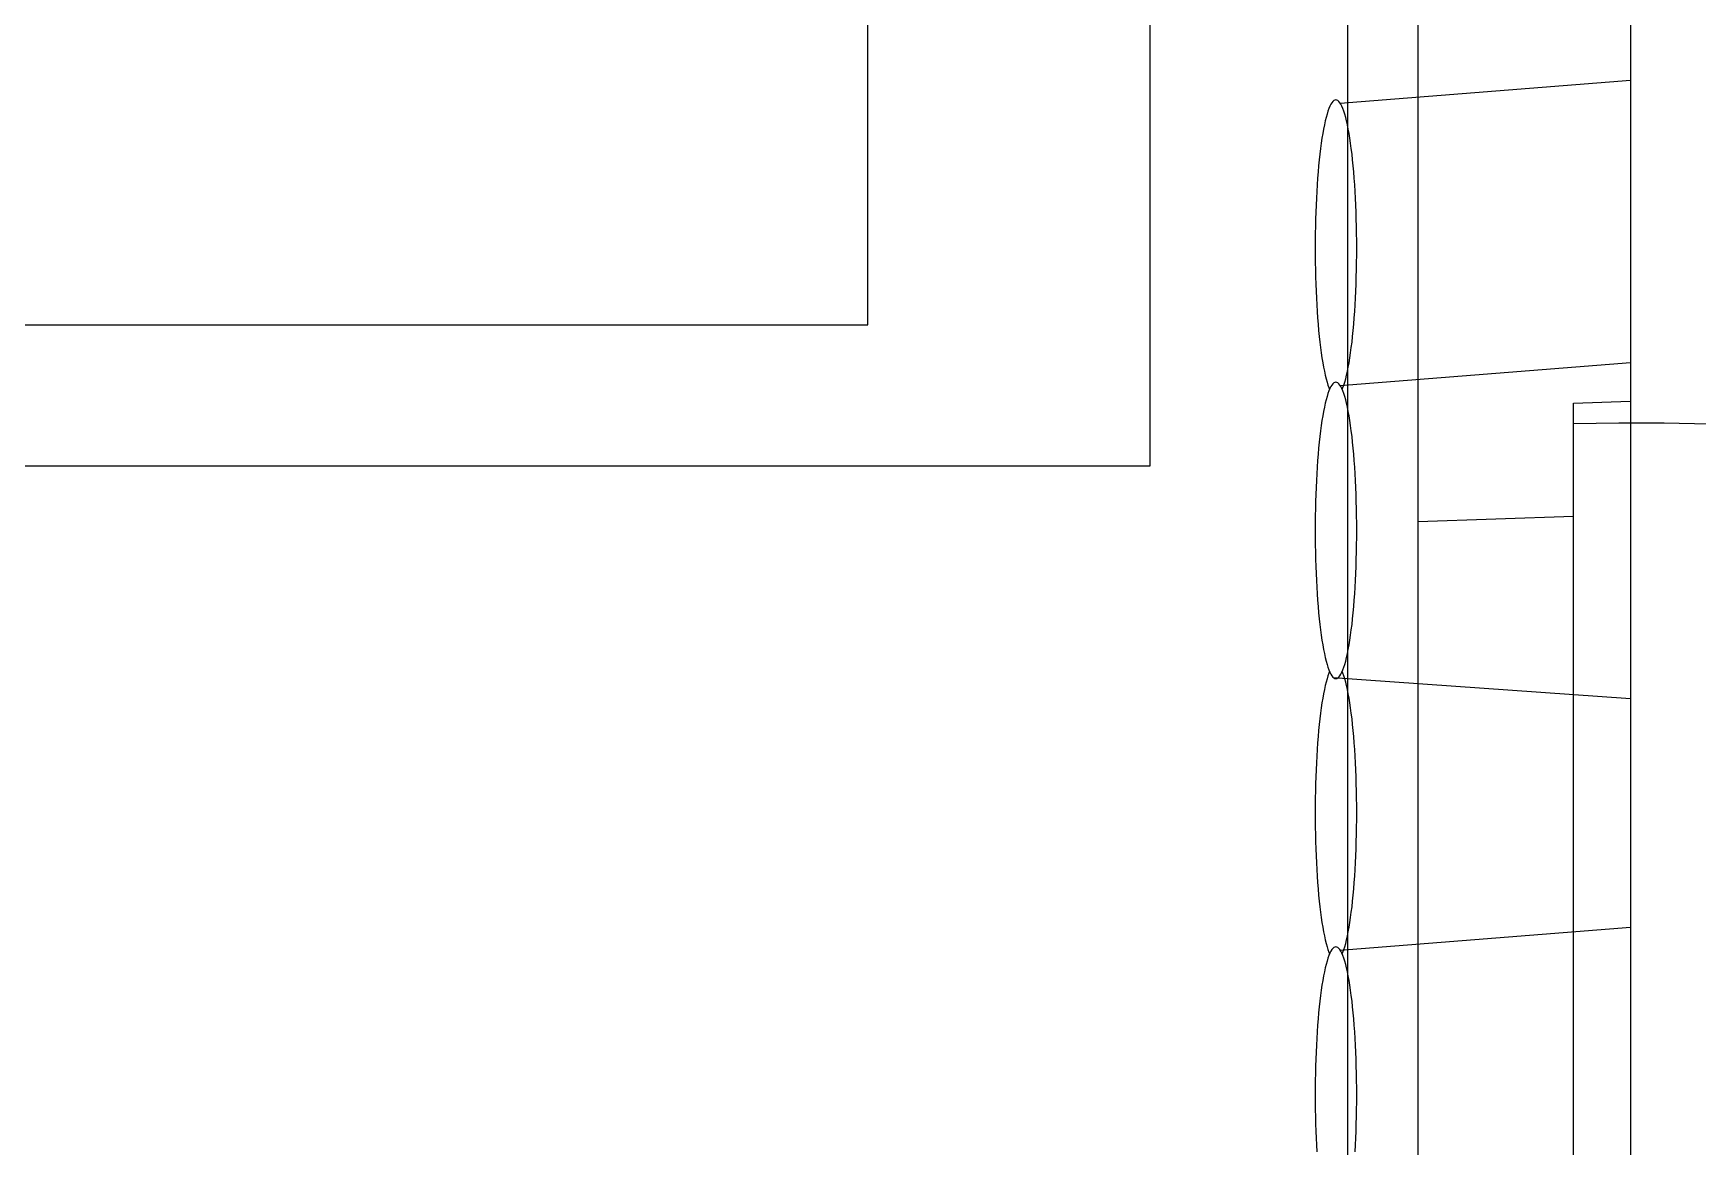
# Model space of a CAD drawing. Header units: millimetres. Extents: x -35961 to -35580, y 154458 to 154764.
# Drawn here: x -35904.262 to -35903.672, y 154633.153 to 154633.548 of the extents above; entities that cross this region are included whole.
import ezdxf

# ---------------------------------------------------------------- set-up
doc = ezdxf.new("R2010")
doc.units = ezdxf.units.MM
doc.header["$MEASUREMENT"] = 0
doc.layers.get('0').update_dxf_attribs({"color": 253})
for name, color, linetype in [('CONTORNO', 7, 'ByBlock'), ('EJES', 7, 'ByBlock'), ('HORMIGON', 7, 'ByBlock'), ('OLCULTA', 7, 'ByBlock')]:
    doc.layers.add(name, color=color, linetype=linetype)

msp = doc.modelspace()

# ---------------------------------------------------------------- linework, layer by layer
for p, q in [((-35903.866, 154633.39445, 0), (-35903.866, 154633.79445, 0)), ((-35905.066, 154633.39445, 0), (-35903.866, 154633.39445, 0)), ((-35903.771, 154632.47153, 0), (-35903.771, 154633.37153, 0)), ((-35903.771, 154633.31691, 0), (-35903.771, 154633.37153, 0))]:
    msp.add_line(p, q)
at = {"color": 1}
for p, q in [((-35903.966, 154633.44445, 0), (-35903.966, 154633.74445, 0)), ((-35904.966, 154633.44445, 0), (-35903.966, 154633.44445, 0))]:
    msp.add_line(p, q, dxfattribs=at)
at = {"layer": 'CONTORNO'}
for p, q in [((-35903.771, 154631.78965, 0), (-35903.771, 154633.85245, 0)), ((-35903.796, 154630.49445, 0), (-35903.796, 154633.84445, 0)), ((-35903.69577, 154633.80577, 0), (-35903.696, 154630.49445, 0)), ((-35903.716, 154633.41665, 0), (-35903.696, 154633.41735, 0)), ((-35903.716, 154633.37665, 0), (-35903.716, 154633.41665, 0)), ((-35903.771, 154633.37473, 0), (-35903.716, 154633.37665, 0))]:
    msp.add_line(p, q, dxfattribs=at)
at = {"layer": 'EJES'}
msp.add_arc((-35903.693, 154632.44942, 0), 0.96021, 271.19349, 91.37254, dxfattribs=at)
at = {"layer": 'HORMIGON'}
msp.add_line((-35903.716, 154632.47281, 0), (-35903.716, 154633.37665, 0), dxfattribs=at)
at = {"layer": 'OLCULTA'}
for p, q in [((-35903.79862, 154633.52297, 0), (-35903.69579, 154633.53113, 0)), ((-35903.80264, 154633.52107, 0), (-35903.80298, 154633.52014, 0)), ((-35903.8023, 154633.52187, 0), (-35903.80264, 154633.52107, 0)), ((-35903.80195, 154633.52256, 0), (-35903.8023, 154633.52187, 0)), ((-35903.8016, 154633.52313, 0), (-35903.80195, 154633.52256, 0)), ((-35903.80124, 154633.52357, 0), (-35903.8016, 154633.52313, 0)), ((-35903.80088, 154633.52388, 0), (-35903.80124, 154633.52357, 0)), ((-35903.80053, 154633.52407, 0), (-35903.80088, 154633.52388, 0)), ((-35903.80016, 154633.52413, 0), (-35903.80053, 154633.52407, 0)), ((-35903.7998, 154633.52407, 0), (-35903.80016, 154633.52413, 0)), ((-35903.79944, 154633.52388, 0), (-35903.7998, 154633.52407, 0)), ((-35903.79908, 154633.52357, 0), (-35903.79944, 154633.52388, 0)), ((-35903.79873, 154633.52313, 0), (-35903.79908, 154633.52357, 0)), ((-35903.79837, 154633.52256, 0), (-35903.79873, 154633.52313, 0)), ((-35903.79803, 154633.52187, 0), (-35903.79837, 154633.52256, 0)), ((-35903.79768, 154633.52107, 0), (-35903.79803, 154633.52187, 0)), ((-35903.79735, 154633.52014, 0), (-35903.79768, 154633.52107, 0)), ((-35903.80425, 154633.51529, 0), (-35903.80454, 154633.5138, 0)), ((-35903.80395, 154633.51666, 0), (-35903.80425, 154633.51529, 0)), ((-35903.80363, 154633.51793, 0), (-35903.80395, 154633.51666, 0)), ((-35903.80331, 154633.51909, 0), (-35903.80363, 154633.51793, 0)), ((-35903.80298, 154633.52014, 0), (-35903.80331, 154633.51909, 0)), ((-35903.79701, 154633.51909, 0), (-35903.79735, 154633.52014, 0)), ((-35903.79669, 154633.51793, 0), (-35903.79701, 154633.51909, 0)), ((-35903.79637, 154633.51666, 0), (-35903.79669, 154633.51793, 0)), ((-35903.79607, 154633.51529, 0), (-35903.79637, 154633.51666, 0)), ((-35903.79578, 154633.5138, 0), (-35903.79607, 154633.51529, 0)), ((-35903.8051, 154633.51053, 0), (-35903.80537, 154633.50875, 0)), ((-35903.80483, 154633.51222, 0), (-35903.8051, 154633.51053, 0)), ((-35903.80454, 154633.5138, 0), (-35903.80483, 154633.51222, 0)), ((-35903.79549, 154633.51222, 0), (-35903.79578, 154633.5138, 0)), ((-35903.79522, 154633.51053, 0), (-35903.79549, 154633.51222, 0)), ((-35903.79495, 154633.50875, 0), (-35903.79522, 154633.51053, 0)), ((-35903.80585, 154633.50494, 0), (-35903.80608, 154633.50291, 0)), ((-35903.80562, 154633.50689, 0), (-35903.80585, 154633.50494, 0)), ((-35903.80537, 154633.50875, 0), (-35903.80562, 154633.50689, 0)), ((-35903.79471, 154633.50689, 0), (-35903.79495, 154633.50875, 0)), ((-35903.79447, 154633.50494, 0), (-35903.79471, 154633.50689, 0)), ((-35903.79425, 154633.50291, 0), (-35903.79447, 154633.50494, 0)), ((-35903.80648, 154633.49862, 0), (-35903.80665, 154633.49638, 0)), ((-35903.80628, 154633.5008, 0), (-35903.80648, 154633.49862, 0)), ((-35903.80608, 154633.50291, 0), (-35903.80628, 154633.5008, 0)), ((-35903.79404, 154633.5008, 0), (-35903.79425, 154633.50291, 0)), ((-35903.79385, 154633.49862, 0), (-35903.79404, 154633.5008, 0)), ((-35903.79367, 154633.49638, 0), (-35903.79385, 154633.49862, 0)), ((-35903.80697, 154633.49172, 0), (-35903.80709, 154633.48932, 0)), ((-35903.80682, 154633.49408, 0), (-35903.80697, 154633.49172, 0)), ((-35903.80665, 154633.49638, 0), (-35903.80682, 154633.49408, 0)), ((-35903.7935, 154633.49408, 0), (-35903.79367, 154633.49638, 0)), ((-35903.79336, 154633.49172, 0), (-35903.7935, 154633.49408, 0)), ((-35903.79323, 154633.48932, 0), (-35903.79336, 154633.49172, 0)), ((-35903.8072, 154633.48687, 0), (-35903.8073, 154633.48439, 0)), ((-35903.80709, 154633.48932, 0), (-35903.8072, 154633.48687, 0)), ((-35903.79312, 154633.48687, 0), (-35903.79323, 154633.48932, 0)), ((-35903.79302, 154633.48439, 0), (-35903.79312, 154633.48687, 0)), ((-35903.80738, 154633.48187, 0), (-35903.80744, 154633.47933, 0)), ((-35903.8073, 154633.48439, 0), (-35903.80738, 154633.48187, 0)), ((-35903.79294, 154633.48187, 0), (-35903.79302, 154633.48439, 0)), ((-35903.79288, 154633.47933, 0), (-35903.79294, 154633.48187, 0)), ((-35903.80751, 154633.47421, 0), (-35903.80753, 154633.47163, 0)), ((-35903.80749, 154633.47678, 0), (-35903.80751, 154633.47421, 0)), ((-35903.80744, 154633.47933, 0), (-35903.80749, 154633.47678, 0)), ((-35903.79283, 154633.47678, 0), (-35903.79288, 154633.47933, 0)), ((-35903.79281, 154633.47421, 0), (-35903.79283, 154633.47678, 0)), ((-35903.7928, 154633.47163, 0), (-35903.79281, 154633.47421, 0)), ((-35903.80753, 154633.47163, 0), (-35903.80751, 154633.46906, 0)), ((-35903.80751, 154633.46906, 0), (-35903.80749, 154633.46649, 0)), ((-35903.79283, 154633.46649, 0), (-35903.79281, 154633.46906, 0)), ((-35903.79281, 154633.46906, 0), (-35903.7928, 154633.47163, 0)), ((-35903.80749, 154633.46649, 0), (-35903.80744, 154633.46392, 0)), ((-35903.80744, 154633.46392, 0), (-35903.80738, 154633.46139, 0)), ((-35903.79294, 154633.46139, 0), (-35903.79288, 154633.46392, 0)), ((-35903.79288, 154633.46392, 0), (-35903.79283, 154633.46649, 0)), ((-35903.80738, 154633.46139, 0), (-35903.8073, 154633.45888, 0)), ((-35903.8073, 154633.45888, 0), (-35903.8072, 154633.45639, 0)), ((-35903.8072, 154633.45639, 0), (-35903.80709, 154633.45394, 0)), ((-35903.79323, 154633.45394, 0), (-35903.79312, 154633.45639, 0)), ((-35903.79312, 154633.45639, 0), (-35903.79302, 154633.45888, 0)), ((-35903.79302, 154633.45888, 0), (-35903.79294, 154633.46139, 0)), ((-35903.80709, 154633.45394, 0), (-35903.80697, 154633.45154, 0)), ((-35903.80697, 154633.45154, 0), (-35903.80682, 154633.44918, 0)), ((-35903.7935, 154633.44918, 0), (-35903.79336, 154633.45154, 0)), ((-35903.79336, 154633.45154, 0), (-35903.79323, 154633.45394, 0)), ((-35903.80682, 154633.44918, 0), (-35903.80665, 154633.44688, 0)), ((-35903.80665, 154633.44688, 0), (-35903.80648, 154633.44464, 0)), ((-35903.80648, 154633.44464, 0), (-35903.80628, 154633.44246, 0)), ((-35903.79404, 154633.44246, 0), (-35903.79385, 154633.44464, 0)), ((-35903.79385, 154633.44464, 0), (-35903.79367, 154633.44688, 0)), ((-35903.79367, 154633.44688, 0), (-35903.7935, 154633.44918, 0)), ((-35903.80628, 154633.44246, 0), (-35903.80608, 154633.44035, 0)), ((-35903.80608, 154633.44035, 0), (-35903.80585, 154633.43832, 0)), ((-35903.79447, 154633.43832, 0), (-35903.79425, 154633.44035, 0)), ((-35903.79425, 154633.44035, 0), (-35903.79404, 154633.44246, 0)), ((-35903.80585, 154633.43832, 0), (-35903.80562, 154633.43637, 0)), ((-35903.80562, 154633.43637, 0), (-35903.80537, 154633.43451, 0)), ((-35903.80537, 154633.43451, 0), (-35903.8051, 154633.43273, 0)), ((-35903.8051, 154633.43273, 0), (-35903.80483, 154633.43104, 0)), ((-35903.79549, 154633.43104, 0), (-35903.79522, 154633.43273, 0)), ((-35903.79522, 154633.43273, 0), (-35903.79495, 154633.43451, 0)), ((-35903.79495, 154633.43451, 0), (-35903.79471, 154633.43637, 0)), ((-35903.79471, 154633.43637, 0), (-35903.79447, 154633.43832, 0)), ((-35903.80483, 154633.43104, 0), (-35903.80454, 154633.42946, 0)), ((-35903.80454, 154633.42946, 0), (-35903.80425, 154633.42798, 0)), ((-35903.80425, 154633.42798, 0), (-35903.80395, 154633.4266, 0)), ((-35903.79862, 154633.42297, 0), (-35903.69579, 154633.43113, 0)), ((-35903.79637, 154633.4266, 0), (-35903.79607, 154633.42798, 0)), ((-35903.79607, 154633.42798, 0), (-35903.79578, 154633.42946, 0)), ((-35903.79578, 154633.42946, 0), (-35903.79549, 154633.43104, 0)), ((-35903.80395, 154633.4266, 0), (-35903.80363, 154633.42533, 0)), ((-35903.80363, 154633.42533, 0), (-35903.80331, 154633.42417, 0)), ((-35903.80331, 154633.42417, 0), (-35903.80298, 154633.42313, 0)), ((-35903.80298, 154633.42313, 0), (-35903.80264, 154633.42219, 0)), ((-35903.80264, 154633.42107, 0), (-35903.80298, 154633.42014, 0)), ((-35903.80264, 154633.42219, 0), (-35903.8024, 154633.42163, 0)), ((-35903.8023, 154633.42187, 0), (-35903.80264, 154633.42107, 0)), ((-35903.80195, 154633.42256, 0), (-35903.8023, 154633.42187, 0)), ((-35903.8016, 154633.42313, 0), (-35903.80195, 154633.42256, 0)), ((-35903.80124, 154633.42357, 0), (-35903.8016, 154633.42313, 0)), ((-35903.80088, 154633.42388, 0), (-35903.80124, 154633.42357, 0)), ((-35903.80053, 154633.42407, 0), (-35903.80088, 154633.42388, 0)), ((-35903.80016, 154633.42413, 0), (-35903.80053, 154633.42407, 0)), ((-35903.7998, 154633.42407, 0), (-35903.80016, 154633.42413, 0)), ((-35903.79944, 154633.42388, 0), (-35903.7998, 154633.42407, 0)), ((-35903.79908, 154633.42357, 0), (-35903.79944, 154633.42388, 0)), ((-35903.79873, 154633.42313, 0), (-35903.79908, 154633.42357, 0)), ((-35903.79837, 154633.42256, 0), (-35903.79873, 154633.42313, 0)), ((-35903.79803, 154633.42187, 0), (-35903.79837, 154633.42256, 0)), ((-35903.79768, 154633.42107, 0), (-35903.79803, 154633.42187, 0)), ((-35903.79803, 154633.42139, 0), (-35903.79803, 154633.42139, 0)), ((-35903.79792, 154633.42163, 0), (-35903.79768, 154633.42219, 0)), ((-35903.79768, 154633.42219, 0), (-35903.79735, 154633.42313, 0)), ((-35903.79735, 154633.42014, 0), (-35903.79768, 154633.42107, 0)), ((-35903.79735, 154633.42313, 0), (-35903.79701, 154633.42417, 0)), ((-35903.79701, 154633.42417, 0), (-35903.79669, 154633.42533, 0)), ((-35903.79669, 154633.42533, 0), (-35903.79637, 154633.4266, 0)), ((-35903.80425, 154633.41529, 0), (-35903.80454, 154633.4138, 0)), ((-35903.80395, 154633.41666, 0), (-35903.80425, 154633.41529, 0)), ((-35903.80363, 154633.41793, 0), (-35903.80395, 154633.41666, 0)), ((-35903.80331, 154633.41909, 0), (-35903.80363, 154633.41793, 0)), ((-35903.80298, 154633.42014, 0), (-35903.80331, 154633.41909, 0)), ((-35903.79701, 154633.41909, 0), (-35903.79735, 154633.42014, 0)), ((-35903.79669, 154633.41793, 0), (-35903.79701, 154633.41909, 0)), ((-35903.79637, 154633.41666, 0), (-35903.79669, 154633.41793, 0)), ((-35903.79607, 154633.41529, 0), (-35903.79637, 154633.41666, 0)), ((-35903.79578, 154633.4138, 0), (-35903.79607, 154633.41529, 0)), ((-35903.8051, 154633.41053, 0), (-35903.80537, 154633.40875, 0)), ((-35903.80483, 154633.41222, 0), (-35903.8051, 154633.41053, 0)), ((-35903.80454, 154633.4138, 0), (-35903.80483, 154633.41222, 0)), ((-35903.79549, 154633.41222, 0), (-35903.79578, 154633.4138, 0)), ((-35903.79522, 154633.41053, 0), (-35903.79549, 154633.41222, 0)), ((-35903.79495, 154633.40875, 0), (-35903.79522, 154633.41053, 0)), ((-35903.80585, 154633.40494, 0), (-35903.80608, 154633.40291, 0)), ((-35903.80562, 154633.40689, 0), (-35903.80585, 154633.40494, 0)), ((-35903.80537, 154633.40875, 0), (-35903.80562, 154633.40689, 0)), ((-35903.79471, 154633.40689, 0), (-35903.79495, 154633.40875, 0)), ((-35903.79447, 154633.40494, 0), (-35903.79471, 154633.40689, 0)), ((-35903.79425, 154633.40291, 0), (-35903.79447, 154633.40494, 0)), ((-35903.80648, 154633.39862, 0), (-35903.80665, 154633.39638, 0)), ((-35903.80628, 154633.4008, 0), (-35903.80648, 154633.39862, 0)), ((-35903.80608, 154633.40291, 0), (-35903.80628, 154633.4008, 0)), ((-35903.79404, 154633.4008, 0), (-35903.79425, 154633.40291, 0)), ((-35903.79385, 154633.39862, 0), (-35903.79404, 154633.4008, 0)), ((-35903.79367, 154633.39638, 0), (-35903.79385, 154633.39862, 0)), ((-35903.80697, 154633.39172, 0), (-35903.80709, 154633.38932, 0)), ((-35903.80682, 154633.39408, 0), (-35903.80697, 154633.39172, 0)), ((-35903.80665, 154633.39638, 0), (-35903.80682, 154633.39408, 0)), ((-35903.7935, 154633.39408, 0), (-35903.79367, 154633.39638, 0)), ((-35903.79336, 154633.39172, 0), (-35903.7935, 154633.39408, 0)), ((-35903.79323, 154633.38932, 0), (-35903.79336, 154633.39172, 0)), ((-35903.8072, 154633.38687, 0), (-35903.8073, 154633.38439, 0)), ((-35903.80709, 154633.38932, 0), (-35903.8072, 154633.38687, 0)), ((-35903.79312, 154633.38687, 0), (-35903.79323, 154633.38932, 0)), ((-35903.79302, 154633.38439, 0), (-35903.79312, 154633.38687, 0)), ((-35903.80738, 154633.38187, 0), (-35903.80744, 154633.37933, 0)), ((-35903.8073, 154633.38439, 0), (-35903.80738, 154633.38187, 0)), ((-35903.79294, 154633.38187, 0), (-35903.79302, 154633.38439, 0)), ((-35903.79288, 154633.37933, 0), (-35903.79294, 154633.38187, 0)), ((-35903.80751, 154633.37421, 0), (-35903.80753, 154633.37163, 0)), ((-35903.80749, 154633.37678, 0), (-35903.80751, 154633.37421, 0)), ((-35903.80744, 154633.37933, 0), (-35903.80749, 154633.37678, 0)), ((-35903.79283, 154633.37678, 0), (-35903.79288, 154633.37933, 0)), ((-35903.79281, 154633.37421, 0), (-35903.79283, 154633.37678, 0)), ((-35903.7928, 154633.37163, 0), (-35903.79281, 154633.37421, 0)), ((-35903.80753, 154633.37163, 0), (-35903.80751, 154633.36906, 0)), ((-35903.80751, 154633.36906, 0), (-35903.80749, 154633.36649, 0)), ((-35903.79283, 154633.36649, 0), (-35903.79281, 154633.36906, 0)), ((-35903.79281, 154633.36906, 0), (-35903.7928, 154633.37163, 0)), ((-35903.80749, 154633.36649, 0), (-35903.80744, 154633.36392, 0)), ((-35903.80744, 154633.36392, 0), (-35903.80738, 154633.36139, 0)), ((-35903.79294, 154633.36139, 0), (-35903.79288, 154633.36392, 0)), ((-35903.79288, 154633.36392, 0), (-35903.79283, 154633.36649, 0)), ((-35903.80738, 154633.36139, 0), (-35903.8073, 154633.35888, 0)), ((-35903.8073, 154633.35888, 0), (-35903.8072, 154633.35639, 0)), ((-35903.8072, 154633.35639, 0), (-35903.80709, 154633.35394, 0)), ((-35903.79323, 154633.35394, 0), (-35903.79312, 154633.35639, 0)), ((-35903.79312, 154633.35639, 0), (-35903.79302, 154633.35888, 0)), ((-35903.79302, 154633.35888, 0), (-35903.79294, 154633.36139, 0)), ((-35903.80709, 154633.35394, 0), (-35903.80697, 154633.35154, 0)), ((-35903.80697, 154633.35154, 0), (-35903.80682, 154633.34918, 0)), ((-35903.7935, 154633.34918, 0), (-35903.79336, 154633.35154, 0)), ((-35903.79336, 154633.35154, 0), (-35903.79323, 154633.35394, 0)), ((-35903.80682, 154633.34918, 0), (-35903.80665, 154633.34688, 0)), ((-35903.80665, 154633.34688, 0), (-35903.80648, 154633.34464, 0)), ((-35903.80648, 154633.34464, 0), (-35903.80628, 154633.34246, 0)), ((-35903.79404, 154633.34246, 0), (-35903.79385, 154633.34464, 0)), ((-35903.79385, 154633.34464, 0), (-35903.79367, 154633.34688, 0)), ((-35903.79367, 154633.34688, 0), (-35903.7935, 154633.34918, 0)), ((-35903.80628, 154633.34246, 0), (-35903.80608, 154633.34035, 0)), ((-35903.80608, 154633.34035, 0), (-35903.80585, 154633.33832, 0)), ((-35903.80585, 154633.33832, 0), (-35903.80562, 154633.33637, 0)), ((-35903.79471, 154633.33637, 0), (-35903.79447, 154633.33832, 0)), ((-35903.79447, 154633.33832, 0), (-35903.79425, 154633.34035, 0)), ((-35903.79425, 154633.34035, 0), (-35903.79404, 154633.34246, 0)), ((-35903.80562, 154633.33637, 0), (-35903.80537, 154633.33451, 0)), ((-35903.80537, 154633.33451, 0), (-35903.8051, 154633.33273, 0)), ((-35903.8051, 154633.33273, 0), (-35903.80483, 154633.33104, 0)), ((-35903.79549, 154633.33104, 0), (-35903.79522, 154633.33273, 0)), ((-35903.79522, 154633.33273, 0), (-35903.79495, 154633.33451, 0)), ((-35903.79495, 154633.33451, 0), (-35903.79471, 154633.33637, 0)), ((-35903.80483, 154633.33104, 0), (-35903.80454, 154633.32946, 0)), ((-35903.80454, 154633.32946, 0), (-35903.80425, 154633.32798, 0)), ((-35903.80425, 154633.32798, 0), (-35903.80395, 154633.3266, 0)), ((-35903.80395, 154633.3266, 0), (-35903.80363, 154633.32533, 0)), ((-35903.79669, 154633.32533, 0), (-35903.79637, 154633.3266, 0)), ((-35903.79637, 154633.3266, 0), (-35903.79607, 154633.32798, 0)), ((-35903.79607, 154633.32798, 0), (-35903.79578, 154633.32946, 0)), ((-35903.79578, 154633.32946, 0), (-35903.79549, 154633.33104, 0)), ((-35903.80363, 154633.32533, 0), (-35903.80331, 154633.32417, 0)), ((-35903.80331, 154633.32417, 0), (-35903.80298, 154633.32313, 0)), ((-35903.80298, 154633.32313, 0), (-35903.80264, 154633.32219, 0)), ((-35903.80264, 154633.32107, 0), (-35903.80298, 154633.32014, 0)), ((-35903.80264, 154633.32219, 0), (-35903.8023, 154633.32139, 0)), ((-35903.8024, 154633.32163, 0), (-35903.80264, 154633.32107, 0)), ((-35903.8023, 154633.32187, 0), (-35903.8023, 154633.32187, 0)), ((-35903.8023, 154633.32139, 0), (-35903.80195, 154633.3207, 0)), ((-35903.80195, 154633.3207, 0), (-35903.8016, 154633.32014, 0)), ((-35903.79873, 154633.32014, 0), (-35903.79837, 154633.3207, 0)), ((-35903.79837, 154633.3207, 0), (-35903.79803, 154633.32139, 0)), ((-35903.79803, 154633.32139, 0), (-35903.79768, 154633.32219, 0)), ((-35903.79768, 154633.32107, 0), (-35903.79792, 154633.32163, 0)), ((-35903.79768, 154633.32219, 0), (-35903.79735, 154633.32313, 0)), ((-35903.79735, 154633.32014, 0), (-35903.79768, 154633.32107, 0)), ((-35903.79735, 154633.32313, 0), (-35903.79701, 154633.32417, 0)), ((-35903.79701, 154633.32417, 0), (-35903.79669, 154633.32533, 0)), ((-35903.80425, 154633.31529, 0), (-35903.80454, 154633.3138, 0)), ((-35903.80395, 154633.31666, 0), (-35903.80425, 154633.31529, 0)), ((-35903.80363, 154633.31793, 0), (-35903.80395, 154633.31666, 0)), ((-35903.80331, 154633.31909, 0), (-35903.80363, 154633.31793, 0)), ((-35903.80298, 154633.32014, 0), (-35903.80331, 154633.31909, 0)), ((-35903.8016, 154633.32014, 0), (-35903.80124, 154633.3197, 0)), ((-35903.80124, 154633.3197, 0), (-35903.80088, 154633.31938, 0)), ((-35903.80113, 154633.31958, 0), (-35903.69579, 154633.31213, 0)), ((-35903.80088, 154633.31938, 0), (-35903.80053, 154633.31919, 0)), ((-35903.80053, 154633.31919, 0), (-35903.80016, 154633.31913, 0)), ((-35903.80016, 154633.31913, 0), (-35903.7998, 154633.31919, 0)), ((-35903.7998, 154633.31919, 0), (-35903.79944, 154633.31938, 0)), ((-35903.79944, 154633.31938, 0), (-35903.79908, 154633.3197, 0)), ((-35903.79908, 154633.3197, 0), (-35903.79873, 154633.32014, 0)), ((-35903.79701, 154633.31909, 0), (-35903.79735, 154633.32014, 0)), ((-35903.79669, 154633.31793, 0), (-35903.79701, 154633.31909, 0)), ((-35903.79637, 154633.31666, 0), (-35903.79669, 154633.31793, 0)), ((-35903.79607, 154633.31529, 0), (-35903.79637, 154633.31666, 0)), ((-35903.79578, 154633.3138, 0), (-35903.79607, 154633.31529, 0)), ((-35903.8051, 154633.31053, 0), (-35903.80537, 154633.30875, 0)), ((-35903.80483, 154633.31222, 0), (-35903.8051, 154633.31053, 0)), ((-35903.80454, 154633.3138, 0), (-35903.80483, 154633.31222, 0)), ((-35903.79549, 154633.31222, 0), (-35903.79578, 154633.3138, 0)), ((-35903.79522, 154633.31053, 0), (-35903.79549, 154633.31222, 0)), ((-35903.79495, 154633.30875, 0), (-35903.79522, 154633.31053, 0)), ((-35903.80608, 154633.30291, 0), (-35903.80628, 154633.3008, 0)), ((-35903.80585, 154633.30494, 0), (-35903.80608, 154633.30291, 0)), ((-35903.80562, 154633.30689, 0), (-35903.80585, 154633.30494, 0)), ((-35903.80537, 154633.30875, 0), (-35903.80562, 154633.30689, 0)), ((-35903.79471, 154633.30689, 0), (-35903.79495, 154633.30875, 0)), ((-35903.79447, 154633.30494, 0), (-35903.79471, 154633.30689, 0)), ((-35903.79425, 154633.30291, 0), (-35903.79447, 154633.30494, 0)), ((-35903.79404, 154633.3008, 0), (-35903.79425, 154633.30291, 0)), ((-35903.80648, 154633.29862, 0), (-35903.80665, 154633.29638, 0)), ((-35903.80628, 154633.3008, 0), (-35903.80648, 154633.29862, 0)), ((-35903.79385, 154633.29862, 0), (-35903.79404, 154633.3008, 0)), ((-35903.79367, 154633.29638, 0), (-35903.79385, 154633.29862, 0)), ((-35903.80697, 154633.29172, 0), (-35903.80709, 154633.28932, 0)), ((-35903.80682, 154633.29408, 0), (-35903.80697, 154633.29172, 0)), ((-35903.80665, 154633.29638, 0), (-35903.80682, 154633.29408, 0)), ((-35903.7935, 154633.29408, 0), (-35903.79367, 154633.29638, 0)), ((-35903.79336, 154633.29172, 0), (-35903.7935, 154633.29408, 0)), ((-35903.79323, 154633.28932, 0), (-35903.79336, 154633.29172, 0)), ((-35903.8072, 154633.28687, 0), (-35903.8073, 154633.28439, 0)), ((-35903.80709, 154633.28932, 0), (-35903.8072, 154633.28687, 0)), ((-35903.79312, 154633.28687, 0), (-35903.79323, 154633.28932, 0)), ((-35903.79302, 154633.28439, 0), (-35903.79312, 154633.28687, 0)), ((-35903.80744, 154633.27933, 0), (-35903.80749, 154633.27678, 0)), ((-35903.80738, 154633.28187, 0), (-35903.80744, 154633.27933, 0)), ((-35903.8073, 154633.28439, 0), (-35903.80738, 154633.28187, 0)), ((-35903.79294, 154633.28187, 0), (-35903.79302, 154633.28439, 0)), ((-35903.79288, 154633.27933, 0), (-35903.79294, 154633.28187, 0)), ((-35903.79283, 154633.27678, 0), (-35903.79288, 154633.27933, 0)), ((-35903.80751, 154633.27421, 0), (-35903.80753, 154633.27163, 0)), ((-35903.80749, 154633.27678, 0), (-35903.80751, 154633.27421, 0)), ((-35903.79281, 154633.27421, 0), (-35903.79283, 154633.27678, 0)), ((-35903.7928, 154633.27163, 0), (-35903.79281, 154633.27421, 0)), ((-35903.80753, 154633.27163, 0), (-35903.80751, 154633.26906, 0)), ((-35903.80751, 154633.26906, 0), (-35903.80749, 154633.26649, 0)), ((-35903.79283, 154633.26649, 0), (-35903.79281, 154633.26906, 0)), ((-35903.79281, 154633.26906, 0), (-35903.7928, 154633.27163, 0)), ((-35903.80749, 154633.26649, 0), (-35903.80744, 154633.26392, 0)), ((-35903.80744, 154633.26392, 0), (-35903.80738, 154633.26139, 0)), ((-35903.79294, 154633.26139, 0), (-35903.79288, 154633.26392, 0)), ((-35903.79288, 154633.26392, 0), (-35903.79283, 154633.26649, 0)), ((-35903.80738, 154633.26139, 0), (-35903.8073, 154633.25888, 0)), ((-35903.8073, 154633.25888, 0), (-35903.8072, 154633.25639, 0)), ((-35903.8072, 154633.25639, 0), (-35903.80709, 154633.25394, 0)), ((-35903.79323, 154633.25394, 0), (-35903.79312, 154633.25639, 0)), ((-35903.79312, 154633.25639, 0), (-35903.79302, 154633.25888, 0)), ((-35903.79302, 154633.25888, 0), (-35903.79294, 154633.26139, 0)), ((-35903.80709, 154633.25394, 0), (-35903.80697, 154633.25154, 0)), ((-35903.80697, 154633.25154, 0), (-35903.80682, 154633.24918, 0)), ((-35903.7935, 154633.24918, 0), (-35903.79336, 154633.25154, 0)), ((-35903.79336, 154633.25154, 0), (-35903.79323, 154633.25394, 0)), ((-35903.80682, 154633.24918, 0), (-35903.80665, 154633.24688, 0)), ((-35903.80665, 154633.24688, 0), (-35903.80648, 154633.24464, 0)), ((-35903.80648, 154633.24464, 0), (-35903.80628, 154633.24246, 0)), ((-35903.79404, 154633.24246, 0), (-35903.79385, 154633.24464, 0)), ((-35903.79385, 154633.24464, 0), (-35903.79367, 154633.24688, 0)), ((-35903.79367, 154633.24688, 0), (-35903.7935, 154633.24918, 0)), ((-35903.80628, 154633.24246, 0), (-35903.80608, 154633.24035, 0)), ((-35903.80608, 154633.24035, 0), (-35903.80585, 154633.23832, 0)), ((-35903.80585, 154633.23832, 0), (-35903.80562, 154633.23637, 0)), ((-35903.79471, 154633.23637, 0), (-35903.79447, 154633.23832, 0)), ((-35903.79447, 154633.23832, 0), (-35903.79425, 154633.24035, 0)), ((-35903.79425, 154633.24035, 0), (-35903.79404, 154633.24246, 0)), ((-35903.80562, 154633.23637, 0), (-35903.80537, 154633.23451, 0)), ((-35903.80537, 154633.23451, 0), (-35903.8051, 154633.23273, 0)), ((-35903.8051, 154633.23273, 0), (-35903.80483, 154633.23104, 0)), ((-35903.79549, 154633.23104, 0), (-35903.79522, 154633.23273, 0)), ((-35903.79522, 154633.23273, 0), (-35903.79495, 154633.23451, 0)), ((-35903.79495, 154633.23451, 0), (-35903.79471, 154633.23637, 0)), ((-35903.80483, 154633.23104, 0), (-35903.80454, 154633.22946, 0)), ((-35903.80454, 154633.22946, 0), (-35903.80425, 154633.22798, 0)), ((-35903.80425, 154633.22798, 0), (-35903.80395, 154633.2266, 0)), ((-35903.80395, 154633.2266, 0), (-35903.80363, 154633.22533, 0)), ((-35903.79862, 154633.22297, 0), (-35903.69579, 154633.23113, 0)), ((-35903.79669, 154633.22533, 0), (-35903.79637, 154633.2266, 0)), ((-35903.79637, 154633.2266, 0), (-35903.79607, 154633.22798, 0)), ((-35903.79607, 154633.22798, 0), (-35903.79578, 154633.22946, 0)), ((-35903.79578, 154633.22946, 0), (-35903.79549, 154633.23104, 0)), ((-35903.80363, 154633.22533, 0), (-35903.80331, 154633.22417, 0)), ((-35903.80331, 154633.22417, 0), (-35903.80298, 154633.22313, 0)), ((-35903.80298, 154633.22313, 0), (-35903.80264, 154633.22219, 0)), ((-35903.80264, 154633.22107, 0), (-35903.80298, 154633.22014, 0)), ((-35903.80264, 154633.22219, 0), (-35903.8024, 154633.22163, 0)), ((-35903.8023, 154633.22187, 0), (-35903.80264, 154633.22107, 0)), ((-35903.80195, 154633.22256, 0), (-35903.8023, 154633.22187, 0)), ((-35903.8016, 154633.22313, 0), (-35903.80195, 154633.22256, 0)), ((-35903.80124, 154633.22357, 0), (-35903.8016, 154633.22313, 0)), ((-35903.80088, 154633.22388, 0), (-35903.80124, 154633.22357, 0)), ((-35903.80053, 154633.22407, 0), (-35903.80088, 154633.22388, 0)), ((-35903.80016, 154633.22413, 0), (-35903.80053, 154633.22407, 0)), ((-35903.7998, 154633.22407, 0), (-35903.80016, 154633.22413, 0)), ((-35903.79944, 154633.22388, 0), (-35903.7998, 154633.22407, 0)), ((-35903.79908, 154633.22357, 0), (-35903.79944, 154633.22388, 0)), ((-35903.79873, 154633.22313, 0), (-35903.79908, 154633.22357, 0)), ((-35903.79837, 154633.22256, 0), (-35903.79873, 154633.22313, 0)), ((-35903.79803, 154633.22187, 0), (-35903.79837, 154633.22256, 0)), ((-35903.79768, 154633.22107, 0), (-35903.79803, 154633.22187, 0)), ((-35903.79792, 154633.22163, 0), (-35903.79768, 154633.22219, 0)), ((-35903.79768, 154633.22219, 0), (-35903.79735, 154633.22313, 0)), ((-35903.79735, 154633.22014, 0), (-35903.79768, 154633.22107, 0)), ((-35903.79735, 154633.22313, 0), (-35903.79701, 154633.22417, 0)), ((-35903.79701, 154633.22417, 0), (-35903.79669, 154633.22533, 0)), ((-35903.80425, 154633.21529, 0), (-35903.80454, 154633.2138, 0)), ((-35903.80395, 154633.21666, 0), (-35903.80425, 154633.21529, 0)), ((-35903.80363, 154633.21793, 0), (-35903.80395, 154633.21666, 0)), ((-35903.80331, 154633.21909, 0), (-35903.80363, 154633.21793, 0)), ((-35903.80298, 154633.22014, 0), (-35903.80331, 154633.21909, 0)), ((-35903.79701, 154633.21909, 0), (-35903.79735, 154633.22014, 0)), ((-35903.79669, 154633.21793, 0), (-35903.79701, 154633.21909, 0)), ((-35903.79637, 154633.21666, 0), (-35903.79669, 154633.21793, 0)), ((-35903.79607, 154633.21529, 0), (-35903.79637, 154633.21666, 0)), ((-35903.79578, 154633.2138, 0), (-35903.79607, 154633.21529, 0)), ((-35903.80537, 154633.20875, 0), (-35903.80562, 154633.20689, 0)), ((-35903.8051, 154633.21053, 0), (-35903.80537, 154633.20875, 0)), ((-35903.80483, 154633.21222, 0), (-35903.8051, 154633.21053, 0)), ((-35903.80454, 154633.2138, 0), (-35903.80483, 154633.21222, 0)), ((-35903.79549, 154633.21222, 0), (-35903.79578, 154633.2138, 0)), ((-35903.79522, 154633.21053, 0), (-35903.79549, 154633.21222, 0)), ((-35903.79495, 154633.20875, 0), (-35903.79522, 154633.21053, 0)), ((-35903.79471, 154633.20689, 0), (-35903.79495, 154633.20875, 0)), ((-35903.80608, 154633.20291, 0), (-35903.80628, 154633.2008, 0)), ((-35903.80585, 154633.20494, 0), (-35903.80608, 154633.20291, 0)), ((-35903.80562, 154633.20689, 0), (-35903.80585, 154633.20494, 0)), ((-35903.79447, 154633.20494, 0), (-35903.79471, 154633.20689, 0)), ((-35903.79425, 154633.20291, 0), (-35903.79447, 154633.20494, 0)), ((-35903.79404, 154633.2008, 0), (-35903.79425, 154633.20291, 0)), ((-35903.80648, 154633.19862, 0), (-35903.80665, 154633.19638, 0)), ((-35903.80628, 154633.2008, 0), (-35903.80648, 154633.19862, 0)), ((-35903.79385, 154633.19862, 0), (-35903.79404, 154633.2008, 0)), ((-35903.79367, 154633.19638, 0), (-35903.79385, 154633.19862, 0)), ((-35903.80697, 154633.19172, 0), (-35903.80709, 154633.18932, 0)), ((-35903.80682, 154633.19408, 0), (-35903.80697, 154633.19172, 0)), ((-35903.80665, 154633.19638, 0), (-35903.80682, 154633.19408, 0)), ((-35903.7935, 154633.19408, 0), (-35903.79367, 154633.19638, 0)), ((-35903.79336, 154633.19172, 0), (-35903.7935, 154633.19408, 0)), ((-35903.79323, 154633.18932, 0), (-35903.79336, 154633.19172, 0)), ((-35903.8072, 154633.18687, 0), (-35903.8073, 154633.18439, 0)), ((-35903.80709, 154633.18932, 0), (-35903.8072, 154633.18687, 0)), ((-35903.79312, 154633.18687, 0), (-35903.79323, 154633.18932, 0)), ((-35903.79302, 154633.18439, 0), (-35903.79312, 154633.18687, 0)), ((-35903.80744, 154633.17933, 0), (-35903.80749, 154633.17678, 0)), ((-35903.80738, 154633.18187, 0), (-35903.80744, 154633.17933, 0)), ((-35903.8073, 154633.18439, 0), (-35903.80738, 154633.18187, 0)), ((-35903.79294, 154633.18187, 0), (-35903.79302, 154633.18439, 0)), ((-35903.79288, 154633.17933, 0), (-35903.79294, 154633.18187, 0)), ((-35903.79283, 154633.17678, 0), (-35903.79288, 154633.17933, 0)), ((-35903.80751, 154633.17421, 0), (-35903.80753, 154633.17163, 0)), ((-35903.80749, 154633.17678, 0), (-35903.80751, 154633.17421, 0)), ((-35903.79281, 154633.17421, 0), (-35903.79283, 154633.17678, 0)), ((-35903.7928, 154633.17163, 0), (-35903.79281, 154633.17421, 0)), ((-35903.80753, 154633.17163, 0), (-35903.80751, 154633.16906, 0)), ((-35903.80751, 154633.16906, 0), (-35903.80749, 154633.16649, 0)), ((-35903.79283, 154633.16649, 0), (-35903.79281, 154633.16906, 0)), ((-35903.79281, 154633.16906, 0), (-35903.7928, 154633.17163, 0)), ((-35903.80749, 154633.16649, 0), (-35903.80744, 154633.16392, 0)), ((-35903.80744, 154633.16392, 0), (-35903.80738, 154633.16139, 0)), ((-35903.80738, 154633.16139, 0), (-35903.8073, 154633.15888, 0)), ((-35903.79302, 154633.15888, 0), (-35903.79294, 154633.16139, 0)), ((-35903.79294, 154633.16139, 0), (-35903.79288, 154633.16392, 0)), ((-35903.79288, 154633.16392, 0), (-35903.79283, 154633.16649, 0)), ((-35903.8073, 154633.15888, 0), (-35903.8072, 154633.15639, 0)), ((-35903.8072, 154633.15639, 0), (-35903.80709, 154633.15394, 0)), ((-35903.79323, 154633.15394, 0), (-35903.79312, 154633.15639, 0)), ((-35903.79312, 154633.15639, 0), (-35903.79302, 154633.15888, 0)), ((-35903.80709, 154633.15394, 0), (-35903.80697, 154633.15154, 0)), ((-35903.79336, 154633.15154, 0), (-35903.79323, 154633.15394, 0))]:
    msp.add_line(p, q, dxfattribs=at)

doc.saveas('drawing.dxf')
